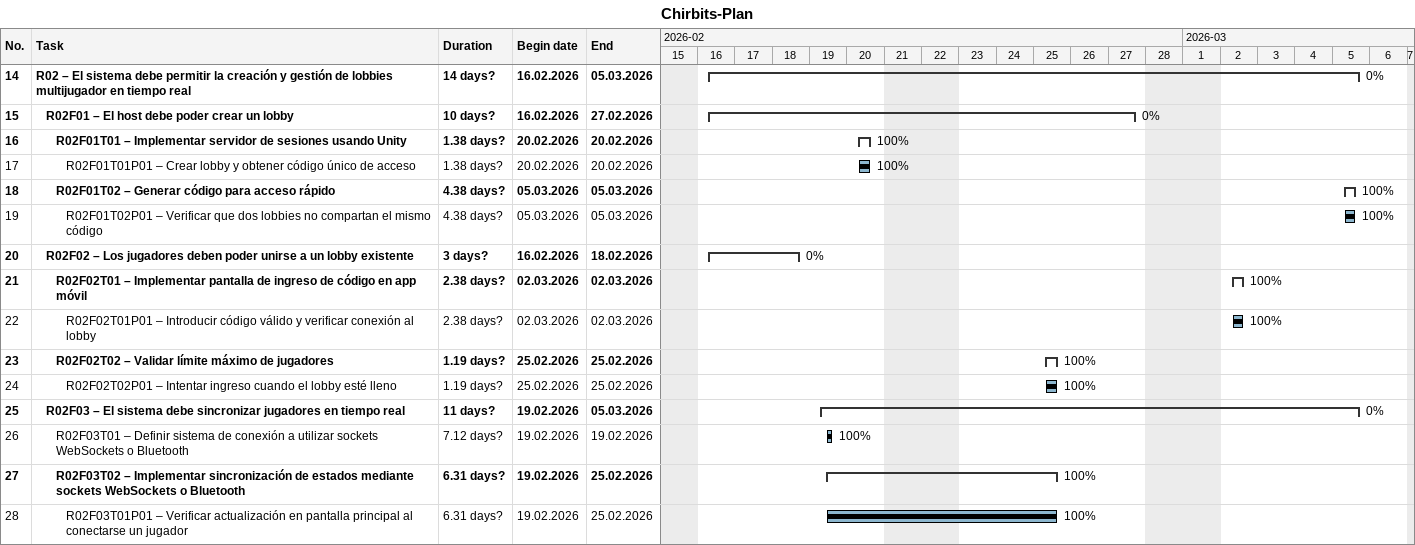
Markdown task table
Chirbits-Plan

| ID | Level | Task | Duration | Start | Finish | % complete |
|---|---|---|---|---|---|---|
| 14 | 1 | **R02 – El sistema debe permitir la creación y gestión de lobbies multijugador en tiempo real** | 14d? | 2026-02-16 | 2026-03-05 | 0 |
| 15 | 2 | **R02F01 – El host debe poder crear un lobby** | 10d? | 2026-02-16 | 2026-02-27 | 0 |
| 16 | 3 | **R02F01T01 – Implementar servidor de sesiones usando Unity** | 1.38d? | 2026-02-20 | 2026-02-20 | 100 |
| 17 | 4 | R02F01T01P01 – Crear lobby y obtener código único de acceso | 1.38d? | 2026-02-20 | 2026-02-20 | 100 |
| 18 | 3 | **R02F01T02 – Generar código para acceso rápido** | 4.38d? | 2026-03-05 | 2026-03-05 | 100 |
| 19 | 4 | R02F01T02P01 – Verificar que dos lobbies no compartan el mismo código | 4.38d? | 2026-03-05 | 2026-03-05 | 100 |
| 20 | 2 | **R02F02 – Los jugadores deben poder unirse a un lobby existente** | 3d? | 2026-02-16 | 2026-02-18 | 0 |
| 21 | 3 | **R02F02T01 – Implementar pantalla de ingreso de código en app móvil** | 2.38d? | 2026-03-02 | 2026-03-02 | 100 |
| 22 | 4 | R02F02T01P01 – Introducir código válido y verificar conexión al lobby | 2.38d? | 2026-03-02 | 2026-03-02 | 100 |
| 23 | 3 | **R02F02T02 – Validar límite máximo de jugadores** | 1.19d? | 2026-02-25 | 2026-02-25 | 100 |
| 24 | 4 | R02F02T02P01 – Intentar ingreso cuando el lobby esté lleno | 1.19d? | 2026-02-25 | 2026-02-25 | 100 |
| 25 | 2 | **R02F03 – El sistema debe sincronizar jugadores en tiempo real** | 11d? | 2026-02-19 | 2026-03-05 | 0 |
| 26 | 3 | R02F03T01 – Definir sistema de conexión a utilizar sockets WebSockets o Bluetooth | 7.12d? | 2026-02-19 | 2026-02-19 | 100 |
| 27 | 3 | **R02F03T02 – Implementar sincronización de estados mediante sockets WebSockets o Bluetooth** | 6.31d? | 2026-02-19 | 2026-02-25 | 100 |
| 28 | 4 | R02F03T01P01 – Verificar actualización en pantalla principal al conectarse un jugador | 6.31d? | 2026-02-19 | 2026-02-25 | 100 |
